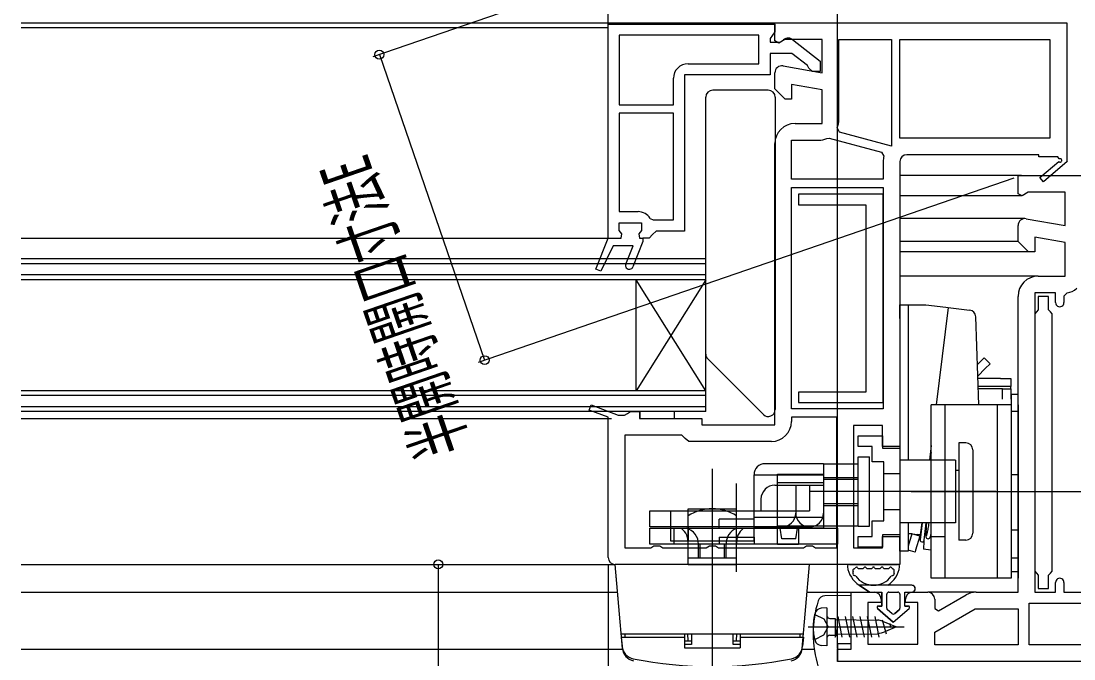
# Model space of a CAD drawing. Units: millimetres, scale not verified. Extents: x -525 to 525, y -783 to 778.
# Drawn here: x 1.5 to 153, y -530.3 to -438.4 of the extents above; entities that cross this region are included whole.
import ezdxf
from ezdxf.enums import TextEntityAlignment as Align

# ---------------------------------------------------------------- set-up
doc = ezdxf.new("R2010")
doc.units = ezdxf.units.MM
doc.header["$LTSCALE"] = 4
for name, color, linetype in [('0-3_YKK_11', 7, 'Continuous'), ('0-5_YKK_12', 2, 'Continuous'), ('0-6_YKK_13', 4, 'Continuous'), ('0-8_YKK_D', 6, 'Continuous')]:
    doc.layers.add(name, color=color, linetype=linetype)
doc.styles.add('ＭＳ ゴシック', font='')
doc.styles.get('ＭＳ ゴシック').set_extended_font_data('MS Gothic')

msp = doc.modelspace()

# ---------------------------------------------------------------- linework, layer by layer
at = {"layer": '0-3_YKK_11'}
for p, q in [((125.6, -458.7), (125.6, -461.2)), ((129.8, -520.7), (132, -520.7))]:
    msp.add_line(p, q, dxfattribs=at)
for points in [[(175, -416.7), (175, -477.3), (203, -477.3), (203, -480.7), (201.1, -480.7), (200.6, -480.2), (200.1, -479.7), (175, -479.7), (175, -530.7), (173.5, -530.7), (173.5, -543.2), (175, -543.2), (175, -545.7), (171, -545.7), (171, -530.7), (119, -530.7), (119, -528.9), (121, -528.9), (121, -520.7), (124.3, -520.7)], [(146.174, -466.915), (151.8, -467.907), (151.8, -463.1), (146.444, -463.1), (145.576, -463.642), (145, -463.323), (145, -460.7), (160.642, -460.7), (162.95, -416.648)], [(86, -469.7), (86, -438.9), (110, -438.9), (110, -440), (109.65, -440.477), (109.3, -440.954), (109.3, -441.5), (110.7, -441.5), (111.1, -441.3)], [(110, -438.7), (152, -438.7), (152, -458.566), (152.077, -458.7), (148.659, -461.605), (148.141, -460.995), (150.861, -458.684)], [(111.174, -444.915), (116.8, -445.907), (116.8, -441.1), (111.444, -441.1), (110.576, -441.642), (110, -441.323), (110, -438.7)], [(107.7, -440.5), (87.6, -440.5), (87.6, -450.5), (95.4, -450.5), (95.4, -446.7)], [(97.5, -444.6), (107.7, -444.6), (107.7, -440.5)], [(112.517, -441.113), (116.5, -444.225), (116.5, -445.7), (115.399, -445.7), (114.899, -445.225), (114.708, -444.855), (112.461, -443.1), (109.3, -443.1), (109.3, -446.2), (97, -446.2), (97, -468.7), (92.9, -468.7), (92.4, -469.2), (91.9, -469.7), (91, -469.7), (91, -470.2), (89.562, -473.852)], [(126.8, -441.1), (126.8, -456.479), (119.316, -454.474), (118.983, -453.801)], [(119.2, -452.7), (119.2, -441.1), (126.8, -441.1)], [(112.9, -453.2), (116.8, -453.2), (116.8, -448.344), (112.4, -447.568), (112.4, -449.7), (111.5, -449.7), (110, -448.2), (110, -445.9)], [(95.4, -467.1), (95.4, -451.7), (87.6, -451.7), (87.6, -465.9), (90.3, -465.9)], [(86, -515.7), (86, -495.511), (83.259, -494.474), (83.541, -493.726), (87.439, -495.2), (88.334, -495.2), (88.767, -494.95), (89.2, -494.7), (90.5, -494.7), (90.5, -495.7), (99.5, -495.7), (99.5, -496.6), (110, -496.6), (110, -456.1)], [(125.6, -461.2), (112.4, -461.2), (112.4, -455.6), (116.3, -455.6)], [(117.491, -455.344), (117.826, -455.317), (125.332, -457.328), (125.689, -457.925)], [(128, -458.7), (128, -499.7), (125.5, -499.7), (125.5, -496.7), (121.3, -496.7), (121.3, -514.3), (125.5, -514.3), (125.5, -512.7), (128, -512.7), (128, -516.7), (87, -516.7)], [(150.926, -458.306), (150.749, -458), (148, -458), (148, -457.7), (129, -457.7)], [(88.538, -473.448), (89.581, -470.8), (86.746, -470.8), (84.953, -474.488), (84.223, -474.166), (86, -469.7), (87.9, -469.7), (87.975, -469.11), (87.6, -468.625), (87.6, -467.5), (90.8, -467.5), (90.8, -468.625), (90.425, -469.11), (90.5, -469.7), (91, -469.7), (91, -470.2), (89.562, -473.852)], [(92.07, -466.869), (92.491, -467.1), (95.4, -467.1)], [(147.9, -475.2), (151.8, -475.2), (151.8, -470.344), (147.4, -469.568), (147.4, -471.7), (146.5, -471.7), (145, -470.2), (145, -467.9)], [(88.538, -473.448), (89.581, -470.8), (86.746, -470.8), (84.953, -474.488), (84.223, -474.166), (86, -469.7)], [(138.973, -520.7), (145, -520.7), (145, -478.1)], [(150.4, -479), (150.4, -477.6), (147.4, -477.6), (147.4, -520.7), (150.4, -520.7), (150.4, -519.3)], [(152.048, -477.587), (151.6, -478.084), (151.6, -479)], [(118.9, -514.3), (118.9, -495.5), (112.4, -495.5), (112.4, -496.1)], [(109.5, -499), (97.595, -499), (97.097, -498.55), (96.6, -498.1), (88.4, -498.1), (88.4, -514.3), (92.134, -514.3), (92.567, -514.05), (93.433, -514.05), (93.866, -514.3), (100.134, -514.3), (100.567, -514.05), (101.433, -514.05), (101.866, -514.3), (114.134, -514.3), (114.567, -514.05), (115.433, -514.05), (115.866, -514.3), (118.9, -514.3)], [(151.6, -519.3), (151.6, -520.7), (172.6, -520.7)], [(133, -521.7), (133, -523.045), (133.567, -523.373), (137.523, -521.089)], [(125.3, -521.7), (125.3, -522.2), (123.4, -522.2), (123.4, -528.2), (130.6, -528.2), (130.6, -522.2), (128.8, -522.2), (128.8, -521.7)]]:
    msp.add_lwpolyline(points, dxfattribs=at)
for points in [[(149.6, -455.3), (128, -455.3), (128, -441.1), (149.6, -441.1)], [(112.4, -494.3), (112.4, -462.4), (125.6, -462.4), (125.6, -494.3)], [(147.4, -480.637), (147.4, -517.654), (147.65, -517.95), (147.9, -518.246), (147.9, -520.196), (149.4, -520.196), (149.4, -518.246), (149.65, -517.95), (149.9, -517.654), (149.9, -480.637), (149.65, -480.342), (149.4, -480.046), (149.4, -478.096), (147.9, -478.096), (147.9, -480.046), (147.65, -480.342)], [(172.6, -528.3), (146.6, -528.3), (146.6, -522.3), (172.6, -522.3)], [(145, -528.3), (133, -528.3), (133, -526.471), (138.839, -523.1), (145, -523.1)]]:
    msp.add_lwpolyline(points, close=True, dxfattribs=at)
for centre, radius, start, end in [((111.9, -441.9), 1, 51.91328, 143.13011), ((97.5, -446.7), 2.1, 90.00001, 179.99999), ((111, -445.9), 1, 79.99999, 179.99998), ((116.3, -452.7), 2.9, 337.68615, 359.99999), ((112.9, -456.1), 2.9, 90.00001, 179.99999), ((116.3, -452.7), 2.9, 269.99996, 294.25263), ((129, -458.7), 3.4, 166.82613, 179.99998), ((129, -458.7), 1, 90.00001, 179.99999), ((151.051, -458.522), 0.25, 220.35701, 120), ((90.3, -468), 2.1, 32.57896, 89.99999), ((146, -467.9), 1, 80.00002, 180), ((89.05, -473.65), 0.55, 158.50165, 338.50167), ((89.05, -473.65), 0.55, 158.50165, 338.50167), ((147.9, -478.1), 2.9, 90.00001, 179.99999), ((151.8, -475.2), 2.4, 275.9378, 313.60284), ((151, -479), 0.6, 179.99999, 0.00001), ((109.5, -496.1), 2.9, 270.00001, 359.99999), ((87, -515.7), 1, 180.00001, 269.99999), ((151, -519.3), 0.6, 359.99999, 180.00001), ((124.3, -521.7), 1, 0.00001, 89.99999), ((129.8, -521.7), 1, 90.00001, 179.99999), ((132, -521.7), 1, 0.00001, 89.99999), ((138.973, -523.6), 2.9, 89.99998, 119.99999)]:
    msp.add_arc(centre, radius, start, end, dxfattribs=at)
at = {"layer": '0-5_YKK_12'}
for p, q in [((1.5, -438.7), (110.5, -438.7)), ((1.5, -439.4), (86, -439.4)), ((145.5, -460.7), (128, -460.7)), ((145.5, -463.6), (128, -463.6)), ((146, -466.9), (128, -466.9)), ((1.5, -469.7), (86.001, -469.7)), ((145.045, -470.2), (128, -470.2)), ((100.053, -472.7), (1.5, -472.7)), ((100.053, -494.7), (100.053, -472.7)), ((146.707, -471.7), (128, -471.7)), ((100.053, -473.4), (1.5, -473.4)), ((100.053, -475), (1.5, -475)), ((100.053, -475.7), (1.5, -475.7)), ((100.053, -491.7), (90.053, -475.7)), ((147.9, -475.2), (128, -475.2)), ((100.053, -491.7), (1.5, -491.7)), ((100.053, -492.4), (1.5, -492.4)), ((100.053, -494), (1.5, -494)), ((100.053, -494.7), (1.5, -494.7)), ((1.5, -495.7), (86.5, -495.7)), ((1.5, -516.7), (87, -516.7)), ((1.5, -520.7), (87.35, -520.7)), ((114.65, -520.7), (121.5, -520.7)), ((114.65, -520.7), (121.5, -520.7)), ((138.973, -520.7), (132, -520.7)), ((1.5, -528.9), (88.07, -528.9)), ((113.93, -528.9), (115.656, -528.9))]:
    msp.add_line(p, q, dxfattribs=at)
msp.add_lwpolyline([(100.053, -475.7), (90.053, -491.7), (90.053, -475.7)], dxfattribs=at)
at = {"layer": '0-6_YKK_13'}
for p, q in [((109.053, -448.404), (101.053, -448.404)), ((100.053, -486.404), (100.053, -449.404)), ((110.053, -449.404), (110.053, -494.404)), ((127.981, -481.305), (127.981, -479.305)), ((129.181, -479.305), (131.747, -479.305)), ((131.747, -479.305), (134.592, -479.654)), ((134.941, -479.697), (133.222, -493.7)), ((134.592, -479.654), (134.941, -479.697)), ((134.941, -479.697), (138.034, -480.077)), ((127.981, -481.305), (127.981, -500.146)), ((129.181, -481.305), (129.181, -501.7)), ((139.358, -493.7), (138.911, -481.034)), ((100.346, -487.111), (108.346, -495.111)), ((139.155, -487.934), (139.425, -487.663)), ((139.425, -487.663), (140.132, -486.956)), ((140.274, -488.512), (139.213, -489.573)), ((142.481, -489.905), (139.224, -489.905)), ((142.481, -489.905), (143.981, -489.905)), ((142.481, -491.105), (139.267, -491.105)), ((142.781, -491.405), (139.277, -491.405)), ((142.781, -491.405), (143.981, -491.405)), ((142.781, -492.905), (142.781, -491.405)), ((143.981, -491.405), (143.981, -491.105)), ((143.981, -491.405), (143.981, -492.905)), ((143.999, -493.7), (132.499, -493.7)), ((134.499, -518.7), (134.499, -493.7)), ((141.999, -493.7), (141.999, -518.7)), ((143.999, -493.7), (143.999, -518.7)), ((144.999, -493.7), (144.999, -518.7)), ((132.499, -499.581), (132.239, -501.7)), ((132.499, -500.005), (132.447, -500.005)), ((136.499, -499.2), (136.499, -513.2)), ((136.499, -499.2), (136.499, -513.2)), ((137.499, -499.2), (136.499, -499.2)), ((123.6, -511.2), (123.6, -501.2)), ((132.318, -501.551), (132.299, -501.7)), ((138.499, -500.2), (138.499, -512.2)), ((101, -552.955), (101, -502.921)), ((117, -502.2), (108.6, -502.2)), ((117, -502.2), (117, -503.7)), ((117, -502.2), (122, -502.2)), ((117, -502.2), (117, -511.5)), ((135.999, -501.7), (127.999, -501.7)), ((107, -503.8), (117, -503.8)), ((110.4, -503.7), (117, -503.7)), ((110.4, -513.8), (110.4, -503.7)), ((117, -503.7), (117, -508.2)), ((117, -504.2), (122, -504.2)), ((117, -504.45), (122, -504.45)), ((125.699, -503.6), (128, -503.6)), ((136.499, -503.2), (135.999, -503.2)), ((143.999, -503.744), (144.999, -503.744)), ((101, -518.934), (101, -505.919)), ((104.5, -517.777), (104.5, -505.052)), ((110, -505.3), (117, -505.3)), ((110.4, -504.9), (117, -504.9)), ((113, -505.3), (113, -509.3)), ((115, -505.3), (115, -509)), ((117, -505.3), (117, -509.3)), ((108, -507.3), (108, -509)), ((125.223, -506.2), (114.913, -506.2)), ((141.809, -506.2), (119.809, -506.2)), ((139.811, -506.2), (122.942, -506.2)), ((129.641, -506.2), (156.566, -506.2)), ((92, -509), (107, -509)), ((92, -511.3), (92, -509)), ((95, -509), (95, -511.3)), ((97.5, -516.7), (97.5, -508.7)), ((97.5, -508.7), (104.5, -508.7)), ((104.5, -516.7), (104.5, -508.7)), ((107, -511.3), (107, -509)), ((107, -509), (108, -509)), ((108, -509), (115, -509)), ((117, -507.95), (122, -507.95)), ((117, -508.2), (122, -508.2)), ((125.699, -508.8), (128, -508.8)), ((107, -510.2), (102, -510.2)), ((102, -511.5), (102, -510.2)), ((107, -509.9), (117, -509.9)), ((107, -511.5), (107, -510.2)), ((129.181, -510.7), (129.181, -512.805)), ((131.194, -510.7), (130.895, -513.14)), ((131.49, -513.213), (131.799, -510.7)), ((102, -511.3), (92, -511.3)), ((95, -511.3), (95, -511.5)), ((95, -511.5), (95, -513.3)), ((95.5, -513.8), (95.5, -511.5)), ((97.5, -511.3), (97.5, -513.3)), ((97.5, -513.8), (97.5, -511.5)), ((115, -511.3), (102, -511.3)), ((107, -511.5), (107, -511.3)), ((107, -513.3), (107, -511.5)), ((117, -511.5), (107, -511.5)), ((113.4, -511.2), (110.4, -511.2)), ((111, -513), (110.75, -511.5)), ((113, -513), (113.25, -511.5)), ((113.4, -511.2), (113.4, -513.8)), ((117, -511.2), (113.4, -511.2)), ((122, -511.2), (117, -511.2)), ((119, -511.5), (119, -513.8)), ((122, -511.2), (123.6, -511.2)), ((143.999, -511.744), (144.999, -511.744)), ((95, -513.3), (107, -513.3)), ((102, -512.8), (102, -513.8)), ((102, -512.8), (107, -512.8)), ((107, -512.8), (107, -513.8)), ((113, -513), (111, -513)), ((127.981, -512.254), (127.981, -512.805)), ((127.981, -514.805), (127.981, -512.805)), ((129.728, -512.305), (129.181, -512.305)), ((129.728, -512.305), (129.181, -514.095)), ((129.181, -512.805), (129.181, -514.805)), ((129.728, -512.305), (130.57, -512.408)), ((130.876, -512.656), (129.728, -512.305)), ((130.876, -512.656), (130.26, -514.671)), ((131.417, -513.376), (131.382, -514.509)), ((132.499, -512.7), (134.499, -512.7)), ((137.499, -513.2), (136.499, -513.2)), ((119, -513.8), (92, -513.8)), ((97.5, -515.8), (97.5, -513.8)), ((99, -515.8), (99, -513.8)), ((99.25, -515.8), (99.25, -513.8)), ((102.75, -515.8), (102.75, -513.8)), ((103, -515.8), (103, -513.8)), ((104.5, -515.8), (104.5, -513.8)), ((110.4, -513.8), (113.4, -513.8)), ((129.181, -514.805), (127.981, -514.805)), ((130.174, -514.951), (129.181, -514.647)), ((130.26, -514.671), (130.174, -514.951)), ((87.481, -522.2), (87, -516.7)), ((88.058, -528.79), (87, -516.7)), ((115, -516.7), (87, -516.7)), ((104.5, -515.8), (97.5, -515.8)), ((97.5, -516.7), (104.5, -516.7)), ((113.942, -528.79), (115, -516.7)), ((120.736, -516.7), (127.664, -516.7)), ((122.136, -517.3), (122.568, -517.3)), ((123.368, -517.3), (123.8, -517.3)), ((124.6, -517.3), (125.032, -517.3)), ((125.832, -517.3), (126.264, -517.3)), ((129.701, -519.7), (122.151, -519.7)), ((121, -521.2), (117.19, -521.233)), ((121, -528.13), (121, -521.2)), ((123.6, -520.7), (125.4, -520.7)), ((123.6, -520.7), (125.4, -520.7)), ((125.4, -520.7), (125.4, -522.7)), ((125.4, -522.7), (125.4, -520.7)), ((126.1, -523), (126.1, -521)), ((126.1, -523), (126.1, -521)), ((126.4, -520.7), (127.7, -520.7)), ((126.4, -520.7), (127.7, -520.7)), ((128, -521), (128, -523)), ((128, -521), (128, -523)), ((128.7, -520.7), (129.7, -520.7)), ((128.7, -522.7), (128.7, -520.7)), ((128.7, -520.7), (129.7, -520.7)), ((128.7, -522.7), (128.7, -520.7)), ((125.4, -522.7), (124.902, -522.7)), ((124.902, -522.7), (125.4, -522.7)), ((129.198, -522.7), (128.7, -522.7)), ((128.7, -522.7), (129.198, -522.7)), ((117.5, -522.95), (116.653, -523.024)), ((117.5, -522.95), (117.5, -528.45)), ((119.064, -524.198), (119.661, -527.201)), ((120.124, -524.198), (120.721, -527.201)), ((121.184, -524.198), (121.781, -527.201)), ((122.244, -524.198), (122.841, -527.201)), ((123.304, -524.198), (123.901, -527.201)), ((124.364, -524.198), (124.961, -527.201)), ((124.771, -523.056), (127.05, -525)), ((127.05, -525), (124.771, -523.056)), ((126.855, -523.782), (126.205, -523.228)), ((126.855, -523.782), (126.205, -523.228)), ((127.05, -525), (129.329, -523.056)), ((127.05, -525), (129.329, -523.056)), ((127.895, -523.228), (127.245, -523.782)), ((127.245, -523.782), (127.895, -523.228)), ((114.778, -525.7), (128.587, -525.7)), ((117.061, -526.845), (117.67, -525.7)), ((117.9, -524.5), (118.7, -524.5)), ((118.7, -524.5), (118.7, -527.201)), ((118.7, -524.647), (124.791, -524.718)), ((118.7, -525.844), (118.932, -526.75)), ((125.421, -524.698), (126.021, -526.701)), ((125.476, -524.882), (126.539, -525.302)), ((126.506, -525.187), (126.673, -525.765)), ((87.875, -526.7), (114.125, -526.7)), ((87.9, -527.2), (88.014, -528.501)), ((87.9, -527.2), (97, -527.2)), ((88.4, -526.7), (97, -526.7)), ((88.4, -526.7), (88.4, -527.2)), ((97, -526.7), (97, -528.7)), ((97.5, -527.7), (97.483, -526.7)), ((98, -526.7), (98, -528.26)), ((104, -528.26), (104, -526.7)), ((104.5, -527.7), (104.517, -526.7)), ((105, -526.7), (105, -528.7)), ((105, -526.7), (113.6, -526.7)), ((105, -527.2), (114.1, -527.2)), ((113.6, -526.7), (113.6, -527.2)), ((114.1, -527.2), (113.986, -528.501)), ((115.735, -527.5), (117.061, -526.845)), ((117.9, -526.9), (118.7, -526.9)), ((118.7, -526.753), (124.791, -526.682)), ((118.7, -527.195), (118.701, -527.201)), ((97, -527.7), (98, -527.7)), ((98, -528.26), (97, -528.26)), ((97, -528.7), (105, -528.7)), ((104, -527.7), (105, -527.7)), ((105, -528.26), (104, -528.26)), ((117.5, -528.45), (116.653, -528.376)), ((121, -528.13), (119, -528.165)), ((119, -528.165), (119, -530.7))]:
    msp.add_line(p, q, dxfattribs=at)
for points in [[(125.6, -493.4), (125.6, -463.4), (113.4, -463.4), (113.4, -464.9), (123.1, -464.9), (123.1, -491.9), (113.4, -491.9), (113.4, -493.4)], [(143.999, -492.244), (143.999, -515.744), (144.999, -515.744), (144.999, -492.244)], [(90.553, -494.7), (90.553, -495.7), (95.553, -495.7), (95.553, -494.7)], [(143.999, -517.7), (144.999, -517.7), (144.999, -494.7), (143.999, -494.7)], [(143.999, -517.7), (144.999, -517.7), (144.999, -494.7), (143.999, -494.7)], [(127.999, -499.95), (127.999, -512.45), (125.499, -512.45), (125.499, -514.2), (121.999, -514.2), (121.999, -512.7), (123.999, -512.7), (123.999, -510.45), (125.699, -510.45), (125.699, -501.95), (123.999, -501.95), (123.999, -499.7), (121.999, -499.7), (121.999, -498.2), (125.499, -498.2), (125.499, -499.95)]]:
    msp.add_lwpolyline(points, close=True, dxfattribs=at)
for points in [[(127.981, -479.305), (129.181, -479.305), (129.181, -481.305)], [(140.132, -486.956), (140.981, -487.805), (140.274, -488.512)], [(143.981, -489.905), (143.981, -491.105), (142.481, -491.105)], [(143.999, -518.7), (132.499, -518.7), (132.499, -493.7)], [(122, -511.2), (122, -501.2), (123.6, -501.2)], [(132.499, -500.597), (132.44, -500.879), (132.38, -501.197), (132.319, -501.543)], [(135.999, -501.7), (135.999, -510.7), (127.999, -510.7)], [(117, -511.5), (107, -511.5), (107, -503.8)], [(131.134, -510.7), (130.919, -512.451), (130.57, -512.408)], [(131.823, -510.7), (131.786, -511.192), (131.757, -511.626), (131.736, -511.994), (131.723, -512.291), (131.72, -512.514), (131.727, -512.657), (131.744, -512.723)], [(132.167, -510.7), (132.129, -510.922), (132.093, -511.133), (132.058, -511.331), (132.025, -511.517), (131.993, -511.689), (131.963, -511.847), (131.935, -511.992), (131.909, -512.121), (131.884, -512.236), (131.862, -512.335), (131.841, -512.419), (131.822, -512.489), (131.805, -512.543), (131.791, -512.577), (131.769, -512.595)], [(92, -513.8), (92, -511.5), (119, -511.5)], [(132.325, -512.812), (132.354, -512.781), (132.393, -512.672), (132.442, -512.481), (132.499, -512.215)], [(131.729, -512.612), (131.741, -512.733), (131.776, -512.841), (131.841, -512.926), (131.927, -512.984), (132.046, -513.009), (132.148, -512.99), (132.249, -512.931), (132.333, -512.83), (132.379, -512.697)], [(132.499, -514.646), (131.714, -514.55), (131.382, -514.509)], [(122.151, -519.7), (123.6, -520.7), (122.151, -519.7)], [(115.735, -523.9), (117.061, -524.555), (117.67, -525.7)], [(126.539, -525.302), (127.5, -525.7), (125.918, -526.355)], [(118.7, -527.201), (118.701, -527.201), (118.932, -526.75)]]:
    msp.add_lwpolyline(points, dxfattribs=at)
for centre, radius, start, end in [((101.053, -449.404), 1, 90, 180), ((109.053, -449.404), 1, 0, 90), ((137.912, -481.069), 1, 2.02233, 82.9992), ((101.053, -486.404), 1, 180, 225), ((109.053, -494.404), 1, 225, 0), ((137.499, -500.2), 1, 0, 90), ((108.6, -503.8), 1.6, 90, 180), ((110, -507.3), 2, 90, 180), ((101, -515.325), 6.625, 58.10921, 121.89079), ((111, -509.3), 2, 270, 0), ((115, -509.3), 2, 180, 270), ((115, -509.3), 2, 270, 0), ((95.017, -513.512), 2.5, 353.39282, 53.60431), ((96.701, -513.734), 2.3, 358.34337, 76.18944), ((105.296, -513.658), 2.3, 110.23788, 183.53943), ((106.983, -513.512), 2.5, 126.39569, 186.60718), ((137.499, -512.2), 1, 270, 0), ((129.728, -512.305), 1.2, 343, 353), ((131.193, -513.176), 0.3, 173, 353), ((120.736, -517), 0.3, 90, 188.20609), ((127.664, -517), 0.3, 351.79391, 90), ((124.2, -516.5), 3.8, 188.20609, 237.36313), ((121.517, -517.6), 0.3, 110.02209, 202.28177), ((121.429, -518.1), 0.2, 153.36701, 266.63299), ((124.2, -516.5), 3.2, 202.28177, 203.14776), ((120.982, -517.876), 0.3, 333.36701, 23.14776), ((121.311, -517.036), 0.3, 290.02209, 328.16514), ((121.736, -517.3), 0.2, 36.8699, 148.16514), ((122.136, -517), 0.3, 216.8699, 270), ((122.568, -517), 0.3, 270, 323.1301), ((122.968, -517.3), 0.2, 36.8699, 143.1301), ((123.368, -517), 0.3, 216.8699, 270), ((123.8, -517), 0.3, 270, 323.1301), ((124.2, -517.3), 0.2, 36.8699, 143.1301), ((124.6, -517), 0.3, 216.8699, 270), ((125.032, -517), 0.3, 270, 323.1301), ((125.432, -517.3), 0.2, 36.8699, 143.1301), ((125.832, -517), 0.3, 216.8699, 270), ((124.2, -516.5), 3.8, 302.63687, 351.79391), ((126.264, -517), 0.3, 270, 323.1301), ((126.664, -517.3), 0.2, 31.83486, 143.1301), ((127.089, -517.036), 0.3, 211.83486, 249.97791), ((126.971, -518.1), 0.2, 273.36701, 26.63299), ((126.883, -517.6), 0.3, 337.71823, 69.97791), ((127.418, -517.876), 0.3, 156.85224, 206.63299), ((124.2, -516.5), 3.2, 336.85224, 337.71823), ((121.399, -518.599), 0.3, 36.85224, 86.63299), ((124.2, -516.5), 3.2, 216.85224, 323.14776), ((127.001, -518.599), 0.3, 93.36701, 143.14776), ((129.7, -520.2), 0.5, 270, 90.11459), ((129.701, -520.2), 0.5, 270.11462, 89.88538), ((117.199, -522.233), 1, 90.5, 162.21648), ((126.4, -521), 0.3, 90, 180), ((126.4, -521), 0.3, 90, 180), ((127.7, -521), 0.3, 0, 90), ((127.7, -521), 0.3, 0, 90), ((129.7, -520.2), 0.5, 270.00002, 270.11467), ((131.125, -526.7), 15.625, 162.21648, 197.85555), ((124.902, -522.902), 0.202, 90.00003, 229.53622), ((124.902, -522.902), 0.202, 90, 229.53619), ((129.198, -522.902), 0.202, 310.46381, 90), ((129.198, -522.902), 0.202, 310.46381, 90), ((122.5, -525.7), 7, 163.74297, 180), ((116.74, -524.02), 1, 95, 163.74297), ((117.9, -524.1), 0.4, 180, 270), ((126.4, -523), 0.3, 180, 229.53619), ((126.4, -523), 0.3, 180, 229.53619), ((127.05, -523.554), 0.3, 229.53619, 310.46381), ((127.05, -523.554), 0.3, 229.53619, 310.46381), ((127.7, -523), 0.3, 310.46381, 0), ((127.7, -523), 0.3, 310.46381, 0), ((122.5, -525.7), 7, 180, 196.25703), ((123.971, -529.65), 5, 72.47664, 80.55298), ((117.9, -527.3), 0.4, 90, 180), ((123.971, -521.75), 5, 279.44702, 292.91746), ((90.006, -528.327), 2, 185, 258.63714), ((90.05, -528.615), 2, 185, 258.68311), ((111.95, -528.615), 2, 281.31689, 355), ((111.994, -528.327), 2, 281.36286, 355), ((116.74, -527.38), 1, 196.25703, 265), ((101, -473.62), 57.8, 258.63714, 281.36286)]:
    msp.add_arc(centre, radius, start, end, dxfattribs=at)
at = {"layer": '0-8_YKK_D'}
for p, q in [((119, -528.8), (119, -374.7)), ((119, -528.8), (119, -374.7)), ((86.001, -442.918), (86.001, -394.7)), ((131.867, -416.159), (52.129, -443.615)), ((53.075, -443.289), (68.222, -487.28)), ((144.384, -461.055), (67.276, -487.606)), ((61.552, -516.7), (61.552, -569.7)), ((86, -516.7), (86, -690.7))]:
    msp.add_line(p, q, dxfattribs=at)
for centre in [(53.075, -443.289), (68.222, -487.28), (61.552, -516.7)]:
    msp.add_circle(centre, 0.637, dxfattribs=at)

# ---------------------------------------------------------------- texts
at = {"layer": '0-8_YKK_D', "style": 'ＭＳ ゴシック', "width": 0.6}
msp.add_text('半開時開口寸法E', height=7.331, rotation=109, dxfattribs=at).set_placement((67.975, -499.131), align=Align.BOTTOM_LEFT)

doc.saveas('drawing.dxf')
